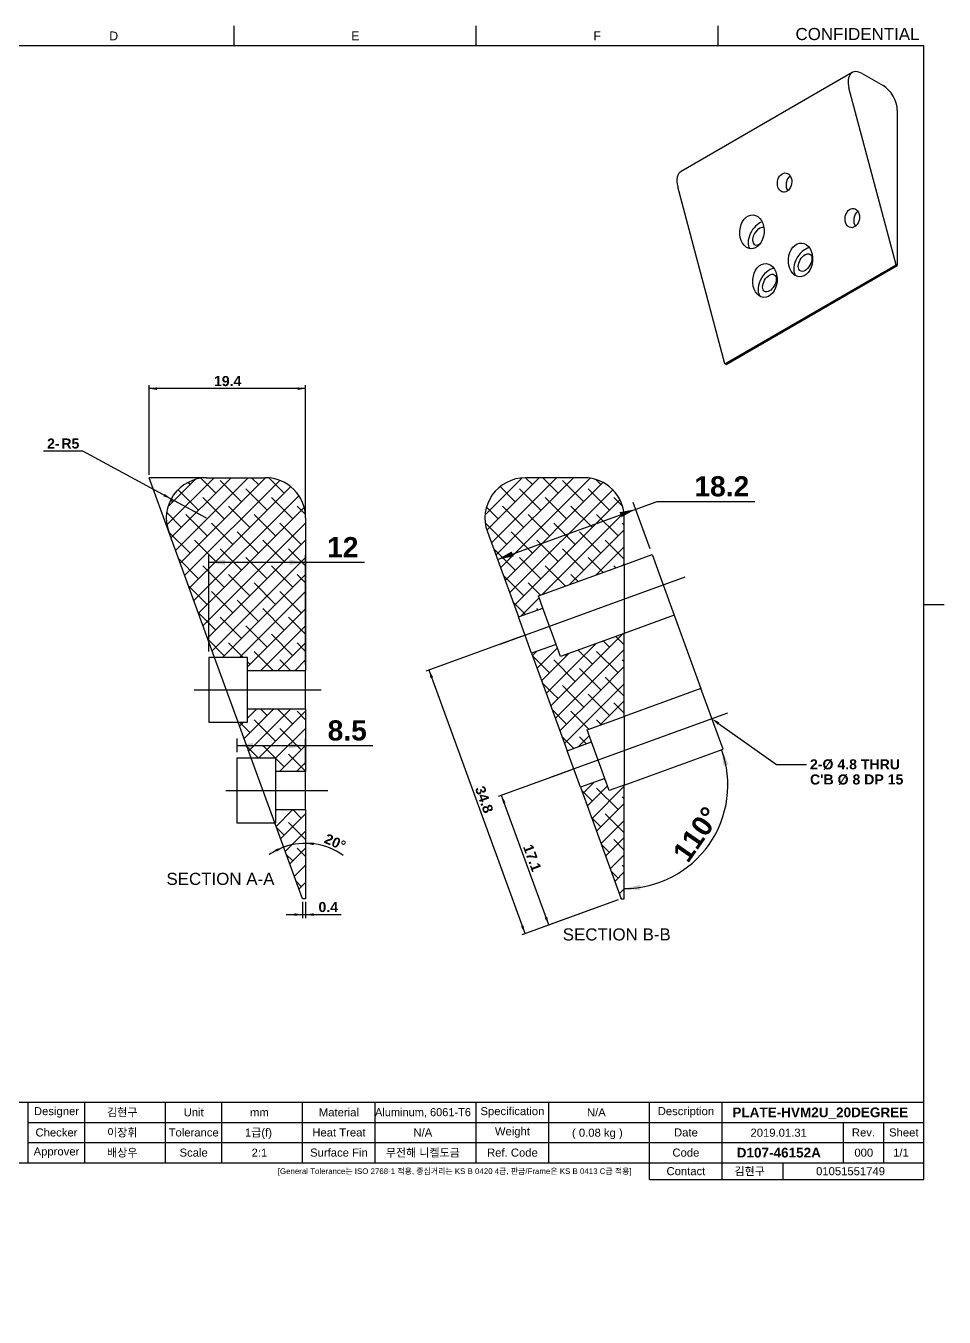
# Model space of a CAD drawing. Header units: millimetres. Extents: x 0 to 416, y -34 to 292.
# Drawn here: x 188.4 to 416, y -28.3 to 292 of the extents above; entities that cross this region are included whole.
import ezdxf
from ezdxf import colors
from ezdxf.entities.mleader import LeaderData, LeaderLine
from ezdxf.enums import TextEntityAlignment as Align
from ezdxf.lldxf.tags import DXFTag
from ezdxf.math import Vec2, Vec3

# ---------------------------------------------------------------- set-up
doc = ezdxf.new("R2010")
doc.units = ezdxf.units.MM
for name, color, linetype in [('Default', 7, 'Continuous'), ('DV3_Default', 7, 'Continuous'), ('DV4_Default', 7, 'Continuous'), ('LOGO', 7, 'Continuous'), ('MEC-000097267', 7, 'Continuous'), ('Template', 7, 'Continuous'), ('TEXT_CALLOUT', 7, 'Continuous')]:
    doc.layers.add(name, color=color, linetype=linetype)
doc.styles.add('SEACAD_Arial', font='arial.ttf')
doc.styles.add('SEACAD_ArialB', font='arialbd.ttf')
tags = doc.linetypes.add('CENTER2', pattern=[28.575, 19.05, -3.175, 3.175, -3.175]).pattern_tags.tags
tags[10:11] = [DXFTag(74, 4), DXFTag(75, 0), DXFTag(340, '0'), DXFTag(46, 0.0), DXFTag(50, 0.0), DXFTag(44, 0.0), DXFTag(45, 0.0)]
tags[8:9] = [DXFTag(74, 4), DXFTag(75, 0), DXFTag(340, '0'), DXFTag(46, 0.0), DXFTag(50, 0.0), DXFTag(44, 0.0), DXFTag(45, 0.0)]
tags[6:7] = [DXFTag(74, 4), DXFTag(75, 0), DXFTag(340, '0'), DXFTag(46, 0.0), DXFTag(50, 0.0), DXFTag(44, 0.0), DXFTag(45, 0.0)]
tags[4:5] = [DXFTag(74, 4), DXFTag(75, 0), DXFTag(340, '0'), DXFTag(46, 0.0), DXFTag(50, 0.0), DXFTag(44, 0.0), DXFTag(45, 0.0)]
tags = doc.linetypes.add('PHANTOM2', pattern=[31.75, 15.875, -3.175, 3.175, -3.175, 3.175, -3.175]).pattern_tags.tags
tags[14:15] = [DXFTag(74, 4), DXFTag(75, 0), DXFTag(340, '0'), DXFTag(46, 0.0), DXFTag(50, 0.0), DXFTag(44, 0.0), DXFTag(45, 0.0)]
tags[12:13] = [DXFTag(74, 4), DXFTag(75, 0), DXFTag(340, '0'), DXFTag(46, 0.0), DXFTag(50, 0.0), DXFTag(44, 0.0), DXFTag(45, 0.0)]
tags[10:11] = [DXFTag(74, 4), DXFTag(75, 0), DXFTag(340, '0'), DXFTag(46, 0.0), DXFTag(50, 0.0), DXFTag(44, 0.0), DXFTag(45, 0.0)]
tags[8:9] = [DXFTag(74, 4), DXFTag(75, 0), DXFTag(340, '0'), DXFTag(46, 0.0), DXFTag(50, 0.0), DXFTag(44, 0.0), DXFTag(45, 0.0)]
tags[6:7] = [DXFTag(74, 4), DXFTag(75, 0), DXFTag(340, '0'), DXFTag(46, 0.0), DXFTag(50, 0.0), DXFTag(44, 0.0), DXFTag(45, 0.0)]
tags[4:5] = [DXFTag(74, 4), DXFTag(75, 0), DXFTag(340, '0'), DXFTag(46, 0.0), DXFTag(50, 0.0), DXFTag(44, 0.0), DXFTag(45, 0.0)]
doc.dimstyles.new('CHAMFER', dxfattribs={"dimtxt": 5, "dimasz": 4, "dimexe": 1.75, "dimexo": 1.5, "dimgap": 1.25, "dimtad": 0, "dimtih": 1, "dimtoh": 1, "dimdec": 1, "dimlfac": 0.5, "dimdsep": 46, "dimtxsty": 'SEACAD_Arial', "dimblk1": '_SE_FILLED', "dimblk2": '_SE_FILLED', "dimsah": 1, "dimcen": 2.5, "dimadec": 0, "dimazin": 0, "dimtfac": 0.5, "dimtmove": 1, "dimatfit": 3, "dimfxl": 1, "dimarcsym": 0})
doc.dimstyles.new('STD', dxfattribs={"dimtxt": 5, "dimasz": 4, "dimexe": 1.75, "dimexo": 1.5, "dimgap": 1.25, "dimtad": 1, "dimdec": 3, "dimlfac": 0.5, "dimdsep": 46, "dimtxsty": 'SEACAD_Arial', "dimblk1": '_SE_FILLED', "dimblk2": '_SE_FILLED', "dimsah": 1, "dimcen": 2.5, "dimadec": 1, "dimazin": 0, "dimtfac": 0.5, "dimtdec": 4, "dimtmove": 0, "dimatfit": 3, "dimfxl": 1, "dimarcsym": 0})

# ---------------------------------------------------------------- blocks, each defined once
blk = doc.blocks.new('SEANNOT_GROUP5')
at = {"layer": 'Default', "color": 7, "linetype": 'CENTER2'}
blk.add_line((230.11, 127.31), (261.61, 127.31), dxfattribs=at)
blk = doc.blocks.new('SEANNOT_GROUP6')
at = {"layer": 'Default', "color": 7, "linetype": 'CENTER2'}
blk.add_line((237.97, 102.31), (263.23, 102.31), dxfattribs=at)
blk = doc.blocks.new('SEANNOT_GROUP8')
at = {"layer": 'Default', "color": 7, "linetype": 'CENTER2'}
blk.add_line((305.98, 138.64), (351.81, 155.32), dxfattribs=at)
blk = doc.blocks.new('SEANNOT_GROUP10')
at = {"layer": 'Default', "color": 7, "linetype": 'CENTER2'}
blk.add_line((362.32, 121.52), (318.59, 105.6), dxfattribs=at)
blk = doc.blocks.new('SE1')
at = {"layer": 'MEC-000097267', "color": 7, "linetype": 'Continuous'}
for p, q in [((393.22, 280.4), (350.8, 255.9)), ((395.72, 280.15), (400.86, 277.19)), ((404.11, 232.69), (392.4, 276.59)), ((404.39, 271.06), (404.39, 232.52)), ((361.68, 208.19), (349.98, 252.1)), ((361.68, 208.19), (404.11, 232.69)), ((361.97, 208.03), (404.39, 232.52)), ((404.39, 232.52), (404.11, 232.69)), ((361.97, 208.03), (361.68, 208.19))]:
    blk.add_line(p, q, dxfattribs=at)
for centre, major_axis, ratio, start_param, end_param in [((395.72, 276.07), (2.5, -4.33), 0.57735, 2.356194, 4.276057), ((400.86, 273.11), (2.5, -4.33), 0.57735, 0.785398, 2.356194), ((353.3, 251.57), (2.5, -4.33), 0.57735, 3.141593, 4.276057), ((378.6, 252.79), (0.37, 2.37), 0.739997, 0.658138, 2.483454), ((395.37, 243.97), (0.37, 2.37), 0.739997, 0.658138, 2.483454), ((370.22, 239.82), (-2, -3.46), 0.57735, 3.693493, 6.036817), ((370.22, 239.82), (1.2, 2.08), 0.57735, 0.089153, 4.047865), ((381.53, 233.29), (-2, -3.46), 0.57735, 3.530178, 6.200132), ((372.69, 228.19), (-2, -3.46), 0.57735, 3.530178, 6.200132)]:
    blk.add_ellipse(centre, major_axis=major_axis, ratio=ratio, start_param=start_param, end_param=end_param, dxfattribs=at)
for centre, major_axis, ratio in [((376.45, 253.12), (0.37, 2.37), 0.739997), ((393.23, 244.31), (0.37, 2.37), 0.739997), ((368.36, 240.9), (-0.32, -4.19), 0.715187), ((380.41, 233.94), (-0.32, -4.19), 0.715187), ((381.53, 233.29), (1.2, 2.08), 0.57735), ((371.58, 228.84), (-0.32, -4.19), 0.715187), ((372.69, 228.19), (1.2, 2.08), 0.57735)]:
    blk.add_ellipse(centre, major_axis=major_axis, ratio=ratio, dxfattribs=at)
blk = doc.blocks.new('DMBLK11')
at = {"layer": 'DV3_Default', "linetype": 'Continuous'}
for points in [[(237.74, 159.6), (233.74, 158.94), (237.74, 158.27)], [(253.74, 159.6), (253.74, 158.27), (257.74, 158.94)]]:
    blk.add_hatch(color=7, dxfattribs=at).paths.add_polyline_path(points)
at = {"layer": 'DV3_Default', "color": 7, "linetype": 'Continuous'}
for p, q in [((233.74, 136.81), (233.74, 160.69)), ((257.74, 133.61), (257.74, 160.69)), ((233.74, 158.94), (272.37, 158.94))]:
    blk.add_line(p, q, dxfattribs=at)
at = {"layer": 'DV3_Default', "color": 7, "linetype": 'Continuous', "style": 'SEACAD_ArialB'}
blk.add_text('12', height=5, dxfattribs=at).set_placement((263.07, 165.19), align=Align.TOP_LEFT)
blk = doc.blocks.new('_SE_FILLED')
at = {"color": 0}
blk.add_line((0, 0), (-1, 0), dxfattribs=at)
blk.add_solid([(0, 0), (-1, -0.1665), (-1, 0.1665), (0, 0)], dxfattribs=at)
blk = doc.blocks.new('DMBLK12')
at = {"layer": 'DV3_Default', "linetype": 'Continuous'}
for points in [[(244.74, 114.15), (240.74, 113.48), (244.74, 112.81)], [(253.74, 114.15), (253.74, 112.81), (257.74, 113.48)]]:
    blk.add_hatch(color=7, dxfattribs=at).paths.add_polyline_path(points)
at = {"layer": 'DV3_Default', "color": 7, "linetype": 'Continuous'}
for p, q in [((240.74, 111.81), (240.74, 115.23)), ((240.74, 113.48), (274.4, 113.48)), ((257.74, 108.61), (257.74, 115.23))]:
    blk.add_line(p, q, dxfattribs=at)
at = {"layer": 'DV3_Default', "color": 7, "linetype": 'Continuous', "style": 'SEACAD_ArialB'}
blk.add_text('8.5', height=5, dxfattribs=at).set_placement((263.21, 119.73), align=Align.TOP_LEFT)
blk = doc.blocks.new('DMBLK13')
at = {"layer": 'DV4_Default', "linetype": 'Continuous'}
for points in [[(335.56, 171.36), (336.02, 170.11), (339.55, 172.1)], [(308.82, 161.62), (305.29, 159.63), (309.27, 160.37)]]:
    blk.add_hatch(color=7, dxfattribs=at).paths.add_polyline_path(points)
at = {"layer": 'DV4_Default', "color": 7, "linetype": 'Continuous'}
for p, q in [((305.29, 159.63), (344.85, 174.03)), ((343.13, 162.27), (338.95, 173.74)), ((344.85, 174.03), (369.07, 174.03))]:
    blk.add_line(p, q, dxfattribs=at)
at = {"layer": 'DV4_Default', "color": 7, "linetype": 'Continuous', "style": 'SEACAD_ArialB'}
blk.add_text('18.2', height=5, dxfattribs=at).set_placement((354.1, 180.28), align=Align.TOP_LEFT)
blk = doc.blocks.new('DMBLK14')
at = {"layer": 'DV4_Default', "linetype": 'Continuous'}
for points in [[(362.57, 108.8), (360.86, 112.47), (361.28, 108.44)], [(340.65, 78.97), (336.71, 77.99), (340.75, 77.64)]]:
    blk.add_hatch(color=7, dxfattribs=at).paths.add_polyline_path(points)
at = {"layer": 'DV4_Default', "color": 7, "linetype": 'Continuous'}
blk.add_arc((336.71, 103.68), 25.69, 270, 20, dxfattribs=at)
at = {"layer": 'DV4_Default', "color": 7, "linetype": 'Continuous', "style": 'SEACAD_ArialB'}
blk.add_text('110°', height=5, rotation=55.306, dxfattribs=at).set_placement((348.4, 86.97), align=Align.TOP_LEFT)
blk = doc.blocks.new('DMBLK15')
at = {"layer": 'Default', "linetype": 'Continuous'}
blk.add_hatch(color=7, dxfattribs=at).paths.add_polyline_path([(222.5, 175.31), (224.42, 174.65), (222.82, 175.9)])
at = {"layer": 'Default', "color": 7, "linetype": 'Continuous'}
for p, q in [((202.49, 186.52), (192.79, 186.52)), ((233.22, 169.9), (202.49, 186.52))]:
    blk.add_line(p, q, dxfattribs=at)
at = {"layer": 'Default', "color": 7, "linetype": 'Continuous', "style": 'SEACAD_ArialB'}
for s, p in [('2-', (193.67, 189.64)), ('R', (197.22, 189.64)), ('5', (199.72, 189.64))]:
    blk.add_text(s, height=2.5, dxfattribs=at).set_placement(p, align=Align.TOP_LEFT)
blk = doc.blocks.new('DMBLK16')
at = {"layer": 'Default', "linetype": 'Continuous'}
for points in [[(288.7, 130.22), (289.33, 130.45), (288.33, 132.21)], [(311.13, 68.6), (312.13, 66.84), (311.75, 68.83)]]:
    blk.add_hatch(color=7, dxfattribs=at).paths.add_polyline_path(points)
at = {"layer": 'Default', "color": 7, "linetype": 'Continuous'}
for p, q in [((311.41, 140.61), (287.51, 131.91)), ((312.13, 66.84), (288.33, 132.21)), ((335.21, 75.24), (311.3, 66.54))]:
    blk.add_line(p, q, dxfattribs=at)
at = {"layer": 'Default', "color": 7, "linetype": 'Continuous', "style": 'SEACAD_ArialB'}
blk.add_text('34.8', height=2.5, rotation=290, dxfattribs=at).set_placement((302.03, 103.7), align=Align.TOP_LEFT)
blk = doc.blocks.new('DMBLK17')
at = {"layer": 'Default', "linetype": 'Continuous'}
for points in [[(306.67, 99.13), (307.29, 99.36), (306.3, 101.13)], [(317, 70.74), (318, 68.97), (317.63, 70.97)]]:
    blk.add_hatch(color=7, dxfattribs=at).paths.add_polyline_path(points)
at = {"layer": 'Default', "color": 7, "linetype": 'Continuous'}
for p, q in [((323.5, 107.39), (305.47, 100.83)), ((318, 68.97), (306.3, 101.13)), ((335.21, 75.24), (317.18, 68.67))]:
    blk.add_line(p, q, dxfattribs=at)
at = {"layer": 'Default', "color": 7, "linetype": 'Continuous', "style": 'SEACAD_ArialB'}
blk.add_text('17.1', height=2.5, rotation=290, dxfattribs=at).set_placement((313.95, 89.23), align=Align.TOP_LEFT)
blk = doc.blocks.new('DMBLK18')
at = {"layer": 'Default', "linetype": 'Continuous'}
for points in [[(254.94, 71.22), (256.94, 71.55), (254.94, 71.88)], [(259.74, 71.22), (259.74, 71.88), (257.74, 71.55)]]:
    blk.add_hatch(color=7, dxfattribs=at).paths.add_polyline_path(points)
at = {"layer": 'Default', "color": 7, "linetype": 'Continuous'}
for p, q in [((256.94, 74.74), (256.94, 70.68)), ((257.74, 74.74), (257.74, 70.68)), ((252.94, 71.55), (266.53, 71.55))]:
    blk.add_line(p, q, dxfattribs=at)
at = {"layer": 'Default', "color": 7, "linetype": 'Continuous', "style": 'SEACAD_ArialB'}
blk.add_text('0.4', height=2.5, dxfattribs=at).set_placement((260.93, 74.68), align=Align.TOP_LEFT)
blk = doc.blocks.new('DMBLK19')
at = {"layer": 'Default', "linetype": 'Continuous'}
for points in [[(250.59, 87.16), (252.29, 88.27), (250.32, 87.77)], [(259.75, 89.44), (257.74, 89.23), (259.71, 88.77)]]:
    blk.add_hatch(color=7, dxfattribs=at).paths.add_polyline_path(points)
at = {"layer": 'Default', "color": 7, "linetype": 'Continuous'}
for start, end in [(110, 124.3833), (54.1015, 110)]:
    blk.add_arc((257.74, 73.29), 15.93, start, end, dxfattribs=at)
at = {"layer": 'Default', "color": 7, "linetype": 'Continuous', "style": 'SEACAD_ArialB'}
blk.add_text('20°', height=2.5, rotation=335.8981, dxfattribs=at).set_placement((263.16, 91.75), align=Align.TOP_LEFT)
blk = doc.blocks.new('DMBLK20')
at = {"layer": 'Default', "linetype": 'Continuous'}
for points in [[(220.94, 202.35), (218.94, 202.01), (220.94, 201.68)], [(255.74, 202.35), (255.74, 201.68), (257.74, 202.01)]]:
    blk.add_hatch(color=7, dxfattribs=at).paths.add_polyline_path(points)
at = {"layer": 'Default', "color": 7, "linetype": 'Continuous'}
for p, q in [((218.94, 180.65), (218.94, 202.89)), ((257.74, 202.01), (218.94, 202.01)), ((257.74, 170.65), (257.74, 202.89))]:
    blk.add_line(p, q, dxfattribs=at)
at = {"layer": 'Default', "color": 7, "linetype": 'Continuous', "style": 'SEACAD_ArialB'}
blk.add_text('19.4', height=2.5, dxfattribs=at).set_placement((235.03, 205.14), align=Align.TOP_LEFT)
blk = doc.blocks.new('_DOT')
at = {"color": 0, "linetype": 'ByBlock', "lineweight": -2}
blk.add_line((-0.5, 0), (-1, 0), dxfattribs=at)
at = {"color": 0, "linetype": 'ByBlock', "const_width": 0.5}
blk.add_lwpolyline([(-0.25, 0, 1), (0.25, 0, 1)], format="xyb", close=True, dxfattribs=at)
blk = doc.blocks.new('SE5')
at = {"layer": 'MEC-000097267', "linetype": 'Continuous'}
h = blk.add_hatch(dxfattribs=at)
h.set_pattern_fill('ANSI38', scale=0.94488, style=0)
edge = h.paths.add_edge_path()
edge.add_line((243.3365, 135.3051), (243.3365, 132.1051))
edge.add_line((243.3365, 132.1051), (257.7365, 132.1051))
edge.add_line((257.7365, 132.1051), (257.7365, 169.897))
edge.add_arc((247.7365, 169.897), 10, 0, 90)
edge.add_line((247.7365, 179.897), (233.2179, 179.897))
edge.add_arc((233.2179, 169.897), 10, 90, 200)
edge.add_line((223.821, 166.4768), (235.1666, 135.3051))
edge.add_line((235.1666, 135.3051), (243.3365, 135.3051))
h = blk.add_hatch(dxfattribs=at)
h.set_pattern_fill('ANSI38', scale=0.94488, style=0)
h.paths.add_polyline_path([(250.3365, 107.1115), (257.7365, 107.1115), (257.7365, 122.5051), (243.3365, 122.5051), (243.3365, 119.3051), (240.9901, 119.3051), (244.2635, 110.3115), (250.3365, 110.3115)])
h = blk.add_hatch(dxfattribs=at)
h.set_pattern_fill('ANSI38', scale=0.94488, style=0)
h.paths.add_polyline_path([(257.7365, 75.4929), (257.7365, 97.5115), (250.3365, 97.5115), (250.3365, 94.3115), (250.087, 94.3115), (256.9365, 75.4929)])
at = {"layer": 'DV3_Default', "color": 7, "linetype": 'PHANTOM2'}
for p, q in [((233.2179, 179.897), (218.9365, 179.897)), ((223.821, 166.4768), (218.9365, 179.897)), ((235.1666, 135.3051), (233.7365, 135.3051)), ((233.7365, 135.3051), (233.7365, 119.3051)), ((233.7365, 119.3051), (240.9901, 119.3051)), ((244.2635, 110.3115), (240.7365, 110.3115)), ((240.7365, 110.3115), (240.7365, 94.3115)), ((240.7365, 94.3115), (250.087, 94.3115))]:
    blk.add_line(p, q, dxfattribs=at)
at = {"layer": 'MEC-000097267', "color": 7, "linetype": 'Continuous'}
for p, q in [((233.2179, 179.897), (247.7365, 179.897)), ((257.7365, 169.897), (257.7365, 132.1051)), ((235.1666, 135.3051), (223.821, 166.4768)), ((240.9901, 119.3051), (235.1666, 135.3051)), ((243.3365, 135.3051), (235.1666, 135.3051)), ((243.3365, 132.1051), (243.3365, 135.3051)), ((243.3365, 122.5051), (243.3365, 132.1051)), ((243.3365, 132.1051), (257.7365, 132.1051)), ((257.7365, 122.5051), (257.7365, 132.1051)), ((257.7365, 122.5051), (243.3365, 122.5051)), ((243.3365, 119.3051), (243.3365, 122.5051)), ((257.7365, 122.5051), (257.7365, 107.1115)), ((244.2635, 110.3115), (240.9901, 119.3051)), ((240.9901, 119.3051), (243.3365, 119.3051)), ((250.087, 94.3115), (244.2635, 110.3115)), ((250.3365, 110.3115), (244.2635, 110.3115)), ((250.3365, 107.1115), (250.3365, 110.3115)), ((250.3365, 97.5115), (250.3365, 107.1115)), ((250.3365, 107.1115), (257.7365, 107.1115)), ((257.7365, 97.5115), (257.7365, 107.1115)), ((257.7365, 97.5115), (250.3365, 97.5115)), ((250.3365, 94.3115), (250.3365, 97.5115)), ((257.7365, 97.5115), (257.7365, 75.4929)), ((256.9365, 75.4929), (250.087, 94.3115)), ((250.087, 94.3115), (250.3365, 94.3115)), ((257.7365, 75.4929), (256.9365, 75.4929))]:
    blk.add_line(p, q, dxfattribs=at)
for centre, start, end in [((233.2179, 169.897), 90, 200), ((247.7365, 169.897), 0, 90)]:
    blk.add_arc(centre, 10, start, end, dxfattribs=at)
at = {"layer": 'DV3_Default', "color": 7, "linetype": 'Continuous'}
for base, p1, p2, picture, middle in [((257.7365, 158.9352), (233.7365, 135.3051), (257.7365, 132.1051), 'DMBLK11', (261.3179, 158.9352)), ((257.7365, 113.4792), (240.7365, 110.3115), (257.7365, 107.1115), 'DMBLK12', (261.4582, 113.4792))]:
    dim = blk.add_linear_dim(base=base, p1=p1, p2=p2, text='\\A1;<>', dimstyle='STD', dxfattribs=at)
    dim.commit()
    dim.dimension.update_dxf_attribs({"geometry": picture, "text_midpoint": middle, "dimtype": 160})
blk = doc.blocks.new('SE9')
at = {"layer": 'MEC-000097267', "linetype": 'Continuous'}
h = blk.add_hatch(dxfattribs=at)
h.set_pattern_fill('ANSI38', scale=0.94488, style=0)
edge = h.paths.add_edge_path()
edge.add_line((316.5442, 147.5903), (315.4497, 150.5973))
edge.add_line((315.4497, 150.5973), (336.7108, 158.3357))
edge.add_line((336.7108, 158.3357), (336.7108, 169.897))
edge.add_arc((326.7108, 169.897), 10, 0, 90)
edge.add_line((326.7108, 179.897), (312.1923, 179.897))
edge.add_arc((312.1923, 169.897), 10, 90, 200)
edge.add_line((302.7954, 166.4768), (310.4737, 145.3808))
edge.add_line((310.4737, 145.3808), (316.5442, 147.5903))
h = blk.add_hatch(dxfattribs=at)
h.set_pattern_fill('ANSI38', scale=0.94488, style=0)
h.paths.add_polyline_path([(313.7571, 136.3597), (317.3425, 126.5088), (336.7108, 126.5088), (336.7108, 141.3088), (320.922, 135.5622), (319.8276, 138.5692)])
h = blk.add_hatch(dxfattribs=at)
h.set_pattern_fill('ANSI38', scale=0.94488, style=0)
h.paths.add_polyline_path([(317.3425, 126.5088), (322.5659, 112.1576), (328.6364, 114.3671), (327.542, 117.3741), (336.7108, 120.7113), (336.7108, 126.5088)])
h = blk.add_hatch(dxfattribs=at)
h.set_pattern_fill('ANSI38', scale=0.94488, style=0)
h.paths.add_polyline_path([(335.9108, 75.4929), (336.7108, 75.4929), (336.7108, 103.6845), (333.0143, 102.339), (331.9198, 105.3461), (325.8493, 103.1366)])
at = {"layer": 'DV4_Default', "color": 7, "linetype": 'PHANTOM2'}
for p, q in [((336.7108, 158.3357), (343.6405, 160.8579)), ((343.6405, 160.8579), (349.1128, 145.8228)), ((349.1128, 145.8228), (336.7108, 141.3088)), ((349.1128, 145.8228), (355.7327, 127.6347)), ((355.7327, 127.6347), (336.7108, 120.7113)), ((361.2051, 112.5996), (355.7327, 127.6347)), ((336.7108, 103.6845), (361.2051, 112.5996))]:
    blk.add_line(p, q, dxfattribs=at)
at = {"layer": 'MEC-000097267', "color": 7, "linetype": 'Continuous'}
for p, q in [((326.7108, 179.897), (312.1923, 179.897)), ((336.7108, 158.3357), (336.7108, 169.897)), ((302.7954, 166.4768), (310.4737, 145.3808)), ((315.4497, 150.5973), (336.7108, 158.3357)), ((336.7108, 158.3357), (336.7108, 141.3088)), ((316.5442, 147.5903), (315.4497, 150.5973)), ((310.4737, 145.3808), (316.5442, 147.5903)), ((319.8276, 138.5692), (316.5442, 147.5903)), ((313.7571, 136.3597), (310.4737, 145.3808)), ((336.7108, 141.3088), (320.922, 135.5622)), ((336.7108, 126.5088), (336.7108, 141.3088)), ((319.8276, 138.5692), (313.7571, 136.3597)), ((320.922, 135.5622), (319.8276, 138.5692)), ((313.7571, 136.3597), (317.3425, 126.5088)), ((317.3425, 126.5088), (322.5659, 112.1576)), ((336.7108, 120.7113), (336.7108, 126.5088)), ((327.542, 117.3741), (336.7108, 120.7113)), ((336.7108, 120.7113), (336.7108, 103.6845)), ((328.6364, 114.3671), (327.542, 117.3741)), ((322.5659, 112.1576), (328.6364, 114.3671)), ((325.8493, 103.1366), (322.5659, 112.1576)), ((331.9198, 105.3461), (328.6364, 114.3671)), ((331.9198, 105.3461), (325.8493, 103.1366)), ((325.8493, 103.1366), (335.9108, 75.4929)), ((333.0143, 102.339), (331.9198, 105.3461)), ((336.7108, 103.6845), (333.0143, 102.339)), ((336.7108, 75.4929), (336.7108, 103.6845)), ((335.9108, 75.4929), (336.7108, 75.4929))]:
    blk.add_line(p, q, dxfattribs=at)
for centre, start, end in [((312.1923, 169.897), 90, 200), ((326.7108, 169.897), 0, 90)]:
    blk.add_arc(centre, 10, start, end, dxfattribs=at)
at = {"layer": 'DV4_Default', "color": 7, "linetype": 'Continuous'}
dim = blk.add_linear_dim(base=(339.5488, 172.0996), p1=(310.4737, 145.3808), p2=(343.6405, 160.8579), angle=20, text='\\A1;<>', dimstyle='CHAMFER', dxfattribs=at)
dim.commit()
dim.dimension.update_dxf_attribs({"geometry": 'DMBLK13', "text_midpoint": (369.0744, 174.0299), "dimtype": 160})
dim = blk.add_angular_dim_2l(base=(357.758, 88.9471), line1=((336.7108, 103.6845), (336.7108, 75.4929)), line2=((336.7108, 103.6845), (361.2051, 112.5996)), text='\\A1;<>', dimstyle='STD', override={"dimtolj": 1}, dxfattribs=at)
dim.commit()
dim.dimension.update_dxf_attribs({"geometry": 'DMBLK14', "text_midpoint": (357.758, 88.9471), "dimtype": 162})

msp = doc.modelspace()

# ---------------------------------------------------------------- linework, layer by layer
at = {"layer": 'Template', "color": 7, "linetype": 'Continuous'}
for p, q in [((240, 287), (240, 292)), ((300, 287), (300, 292)), ((360, 287), (360, 292)), ((411, 287), (10, 287)), ((411, 5.8), (411, 287)), ((411, 148.5), (416, 148.5)), ((161, 25), (411, 25)), ((189, 20), (189, 25)), ((203, 20), (203, 25)), ((223, 10), (223, 25)), ((237, 10), (237, 25)), ((257, 10), (257, 25)), ((275, 10), (275, 25)), ((300, 10), (300, 25)), ((318, 10), (318, 25)), ((343, 5.8), (343, 25)), ((361, 5.8), (361, 25)), ((189, 20), (411, 20)), ((189, 15), (189, 20)), ((203, 15), (203, 20)), ((391, 20), (391, 10)), ((401, 20), (401, 10)), ((189, 15), (411, 15)), ((189, 10), (189, 15)), ((203, 10), (203, 15)), ((10, 10), (411, 10)), ((376, 10), (376, 5.8)), ((343, 5.8), (411, 5.8))]:
    msp.add_line(p, q, dxfattribs=at)

# ---------------------------------------------------------------- block references
at = {"layer": 'Default'}
for name in ['SE1', 'SE5', 'SE9', 'SEANNOT_GROUP8', 'SEANNOT_GROUP5', 'SEANNOT_GROUP10', 'SEANNOT_GROUP6']:
    msp.add_blockref(name, (0, 0), dxfattribs=at)

# ---------------------------------------------------------------- texts
at = {"layer": 'Default', "color": 7, "linetype": 'Continuous', "style": 'SEACAD_Arial'}
for s, p in [('SECTION A-A', (223.2452, 81.9093)), ('SECTION B-B', (321.4627, 68.1327))]:
    msp.add_text(s, height=3, dxfattribs=at).set_placement(p, align=Align.TOP_LEFT)
at = {"layer": 'Default', "char_height": 2, "attachment_point": 5}
for s, insert, width in [('{\\fArial|b0||i0||c0|p34;\\C7;\\H2.;\\W1.;Designer}', (196, 22.5), 15.4), ('{\\fArial|b0||i0||c0|p34;\\C7;\\H2.;\\W1.;Unit}', (230, 22.5), 15.4), ('{\\fArial|b0||i0||c0|p34;\\C7;\\H2.;\\W1.;Material}', (266, 22.5), 19.8), ('{\\fArial|b0||i0||c0|p34;\\C7;\\H2.;\\W1.;Specification}', (309, 22.5), 19.8), ('{\\fArial|b0||i0||c0|p34;\\C7;\\H2.;\\W1.;Description}', (352, 22.5), 19.8), ('{\\fArial|b0||i0||c0|p34;\\C7;\\H2.;\\W1.;Checker}', (196, 17.5), 15.4), ('{\\fArial|b0||i0||c0|p34;\\C7;\\H2.;\\W1.;Tolerance}', (230, 17.5), 15.4), ('{\\fArial|b0||i0||c0|p34;\\C7;\\H2.;\\W1.;Heat Treat}', (266, 17.5), 19.8), ('{\\fArial|b0||i0||c0|p34;\\C7;\\H2.;\\W1.;Weight}', (309, 17.5), 19.8), ('{\\fArial|b0||i0||c0|p34;\\C7;\\H2.;\\W1.;Date}', (352, 17.5), 19.8), ('{\\fArial|b0||i0||c0|p34;\\C7;\\H2.;\\W1.;Rev.}', (396, 17.5), 11), ('{\\fArial|b0||i0||c0|p34;\\C7;\\H2.;\\W1.;Sheet}', (406, 17.5), 11), ('{\\fArial|b0||i0||c0|p34;\\C7;\\H2.;\\W1.;Approver}', (196, 12.5), 15.4), ('{\\fArial|b0||i0||c0|p34;\\C7;\\H2.;\\W1.;Scale}', (230, 12.5), 15.4), ('{\\fArial|b0||i0||c0|p34;\\C7;\\H2.;\\W1.;Surface Fin}', (266, 12.5), 19.8), ('{\\fArial|b0||i0||c0|p34;\\C7;\\H2.;\\W1.;Ref. Code}', (309, 12.5), 19.8), ('{\\fArial|b0||i0||c0|p34;\\C7;\\H2.;\\W1.;Code}', (352, 12.5), 19.8), ('{\\fArial|b0||i0||c0|p34;\\C7;\\H2.;\\W1.;Contact}', (352, 7.9), 19.8)]:
    msp.add_mtext(s, dxfattribs=dict(at, insert=insert, width=width))

# ---------------------------------------------------------------- dimensions: what is measured, and where the dimension line sits
at = {"layer": 'Default', "color": 7, "linetype": 'Continuous'}
dim = msp.add_linear_dim(base=(218.9365, 202.0138), p1=(257.7365, 169.897), p2=(218.9365, 179.897), text='\\A1;<>', dimstyle='STD', override={"dimtxt": 2.5, "dimasz": 2, "dimexe": 0.875, "dimexo": 0.75, "dimgap": 0.625, "dimcen": 1.25}, dxfattribs=at)
dim.commit()
dim.dimension.update_dxf_attribs({"geometry": 'DMBLK20', "text_midpoint": (238.3365, 202.0138), "dimtype": 160})
dim = msp.add_radius_dim(center=(233.2179, 169.897), mpoint=(224.4218, 174.6539), text='\\A1;2- <>', dimstyle='CHAMFER', override={"dimtxt": 2.5, "dimasz": 2, "dimexe": 0.875, "dimexo": 0.75, "dimgap": 0.625, "dimtad": 1, "dimcen": 1.25, "dimtmove": 0, "dimtolj": 1}, dxfattribs=at)
dim.commit()
dim.dimension.update_dxf_attribs({"geometry": 'DMBLK15', "text_midpoint": (192.7929, 186.516), "dimtype": 164})
for base, p1, p2, angle, override, picture, middle in [((312.1252, 66.8356), (335.9108, 75.4929), (312.1154, 140.8703), 110, {"dimtxt": 2.5, "dimasz": 2, "dimexe": 0.875, "dimexo": 0.75, "dimgap": 0.625, "dimdec": 1, "dimcen": 1.25}, 'DMBLK16', (300.2275, 99.5243)), ((317.9983, 68.9732), (335.9108, 75.4929), (324.2076, 107.6471), 110, {"dimtxt": 2.5, "dimasz": 2, "dimexe": 0.875, "dimexo": 0.75, "dimgap": 0.625, "dimdec": 1, "dimcen": 1.25}, 'DMBLK17', (312.1467, 85.0503)), ((256.9365, 71.5502), (256.9365, 75.4929), (257.7365, 75.4929), 0, {"dimtxt": 2.5, "dimasz": 2, "dimexe": 0.875, "dimexo": 0.75, "dimgap": 0.625, "dimcen": 1.25}, 'DMBLK18', (260.0579, 71.5502))]:
    dim = msp.add_linear_dim(base=base, p1=p1, p2=p2, angle=angle, text='\\A1;<>', dimstyle='STD', override=override, dxfattribs=at)
    dim.commit()
    dim.dimension.update_dxf_attribs({"geometry": picture, "text_midpoint": middle, "dimtype": 161})
dim = msp.add_angular_dim_2l(base=(254.9696, 88.9867), line1=((257.7365, 73.2949), (250.087, 94.3115)), line2=((257.7365, 73.2949), (257.7365, 97.5115)), text='\\A1;<>', dimstyle='STD', override={"dimtxt": 2.5, "dimasz": 2, "dimexe": 0.875, "dimexo": 0.75, "dimgap": 0.625, "dimcen": 1.25, "dimtolj": 1}, dxfattribs=at)
dim.commit()
dim.dimension.update_dxf_attribs({"geometry": 'DMBLK19', "text_midpoint": (264.2432, 87.8397), "dimtype": 162})

# ---------------------------------------------------------------- leaders
ml = msp.add_multileader_mtext('Standard', dxfattribs=at)
ml.set_content("{\\pxsm0.9;\\fArial|b1||i0||c0|p34;\\W1.;2-%%c 4.8 THRU\\PC'B %%c 8 DP 15\\P}", color=256)
ml.set_leader_properties()
ml.build(insert=Vec2(0, 0))
ml.multileader.update_dxf_attribs({"dogleg_length": 7.4116, "arrow_head_size": 2})
ctx = ml.context
ctx.base_point, ctx.char_height, ctx.arrow_head_size, ctx.landing_gap_size = Vec3(380.7462, 109.5), 2.5, 2, 0.875
notes = []
notes.append((ctx, [(0, (1, 1, 0), (374.4596, 108.75), (1, 0), 7.4116, [(0, [(358.4689, 120.1172)], 0, [])])]))
ctx.mtext.insert = Vec3(382.7462, 110.07)
at = {"layer": 'LOGO', "color": 7, "linetype": 'Continuous'}
ml = msp.add_multileader_mtext('Standard', dxfattribs=at)
ml.set_content('{\\pxsm0.9;\\fArial|b0||i0||c0|p34;\\W1.;CONFIDENTIAL\\P}', color=256)
ml.set_leader_properties()
ml.set_arrow_properties(name='DOT')
ml.build(insert=Vec2(0, 0))
ml.multileader.update_dxf_attribs({"leader_type": 0, "text_left_attachment_type": 4, "text_right_attachment_type": 4, "dogleg_length": 0, "arrow_head_size": 2.4})
ctx = ml.context
ctx.base_point, ctx.char_height, ctx.arrow_head_size, ctx.landing_gap_size = Vec3(377.1604, 289.9423), 3, 2.4, 1.05
ctx.left_attachment, ctx.right_attachment = 4, 4
ctx.mtext.insert = Vec3(379.1604, 291.4678)
at = {"layer": 'Template', "color": 7, "linetype": 'Continuous'}
ml = msp.add_multileader_mtext('Standard', dxfattribs=at)
ml.set_content('{\\pxsm0.9;\\fArial|b0||i0||c0|p34;\\W1.;D\\P}', color=256)
ml.set_leader_properties()
ml.set_arrow_properties(name='DOT')
ml.build(insert=Vec2(0, 0))
ml.multileader.update_dxf_attribs({"leader_type": 0, "dogleg_length": 0, "arrow_head_size": 1.76})
ctx = ml.context
ctx.base_point, ctx.char_height, ctx.arrow_head_size, ctx.landing_gap_size = Vec3(207.0652, 289.5), 2.2, 1.76, 0.77
ctx.mtext.insert = Vec3(209.0652, 290.6)
ml = msp.add_multileader_mtext('Standard', dxfattribs=at)
ml.set_content('{\\pxsm0.9;\\fArial|b0||i0||c0|p34;\\W1.;E\\P}', color=256)
ml.set_leader_properties()
ml.set_arrow_properties(name='DOT')
ml.build(insert=Vec2(0, 0))
ml.multileader.update_dxf_attribs({"leader_type": 0, "dogleg_length": 0, "arrow_head_size": 1.76})
ctx = ml.context
ctx.base_point, ctx.char_height, ctx.arrow_head_size, ctx.landing_gap_size = Vec3(267.0652, 289.5), 2.2, 1.76, 0.77
ctx.mtext.insert = Vec3(269.0652, 290.6)
ml = msp.add_multileader_mtext('Standard', dxfattribs=at)
ml.set_content('{\\pxsm0.9;\\fArial|b0||i0||c0|p34;\\W1.;F\\P}', color=256)
ml.set_leader_properties()
ml.set_arrow_properties(name='DOT')
ml.build(insert=Vec2(0, 0))
ml.multileader.update_dxf_attribs({"leader_type": 0, "dogleg_length": 0, "arrow_head_size": 1.76})
ctx = ml.context
ctx.base_point, ctx.char_height, ctx.arrow_head_size, ctx.landing_gap_size = Vec3(327.0652, 289.5), 2.2, 1.76, 0.77
ctx.mtext.insert = Vec3(329.0652, 290.6)
ml = msp.add_multileader_mtext('Standard', dxfattribs=at)
ml.set_content('{\\pxsm0.9;\\fArial|b0||i0||c0|p34;\\W1.;[General Tolerance는 ISO 2768-1 적용, 중심거리는 KS B 0420 4급, 판금/Frame은 KS B 0413 C급 적용]\\P}', color=256)
ml.set_leader_properties()
ml.set_arrow_properties(name='DOT')
ml.build(insert=Vec2(0, 0))
ml.multileader.update_dxf_attribs({"leader_type": 0, "dogleg_length": 0, "arrow_head_size": 1.12})
ctx = ml.context
ctx.base_point, ctx.char_height, ctx.arrow_head_size, ctx.landing_gap_size = Vec3(248.842, 7.7061), 1.4, 1.12, 0.49
ctx.mtext.insert = Vec3(250.842, 8.6)
at = {"layer": 'TEXT_CALLOUT', "color": 7, "linetype": 'Continuous'}
ml = msp.add_multileader_mtext('Standard', dxfattribs=at)
ml.set_content('{\\pxsm0.9;\\fArial|b0||i0||c0|p34;\\W1.;김현구\\P}', color=256)
ml.set_leader_properties()
ml.set_arrow_properties(name='DOT')
ml.build(insert=Vec2(0, 0))
ml.multileader.update_dxf_attribs({"dogleg_length": 0, "arrow_head_size": 0.7844})
ctx = ml.context
ctx.base_point, ctx.char_height, ctx.arrow_head_size, ctx.landing_gap_size = Vec3(206.476, 22.432), 2, 0.7844, 0.7
ctx.text_align_type = 1
ctx.mtext.insert, ctx.mtext.alignment = Vec3(212.3, 23.5), 2
ml = msp.add_multileader_mtext('Standard', dxfattribs=at)
ml.set_content('{\\pxsm0.9;\\fArial|b0||i0||c0|p34;\\W1.;mm\\P}', color=256)
ml.set_leader_properties()
ml.build(insert=Vec2(0, 0))
ml.multileader.update_dxf_attribs({"dogleg_length": 0, "arrow_head_size": 1.6})
ctx = ml.context
ctx.base_point, ctx.char_height, ctx.arrow_head_size, ctx.landing_gap_size = Vec3(242.155, 22.5), 2, 1.6, 0.7
ctx.text_align_type = 1
ctx.mtext.insert, ctx.mtext.alignment = Vec3(246.3, 23.5), 2
ml = msp.add_multileader_mtext('Standard', dxfattribs=at)
ml.set_content('{\\pxsm0.9;\\fArial|b0||i0||c0|p34;\\W0.9752650177;Aluminum, 6061-T6\\P}', color=256)
ml.set_leader_properties()
ml.set_arrow_properties(name='DOT')
ml.build(insert=Vec2(0, 0))
ml.multileader.update_dxf_attribs({"dogleg_length": 0, "arrow_head_size": 1.6})
ctx = ml.context
ctx.base_point, ctx.char_height, ctx.arrow_head_size, ctx.landing_gap_size = Vec3(273.0189, 22.3519), 2, 1.6, 0.7
ctx.text_align_type = 1
ctx.mtext.insert, ctx.mtext.alignment = Vec3(286.8352, 23.5489), 2
ml = msp.add_multileader_mtext('Standard', dxfattribs=at)
ml.set_content('{\\pxsm0.9;\\fArial|b0||i0||c0|p34;\\W1.;N/A\\P}', color=256)
ml.set_leader_properties()
ml.set_arrow_properties(name='DOT')
ml.build(insert=Vec2(0, 0))
ml.multileader.update_dxf_attribs({"dogleg_length": 0, "arrow_head_size": 1.6})
ctx = ml.context
ctx.base_point, ctx.char_height, ctx.arrow_head_size, ctx.landing_gap_size = Vec3(325.577, 22.483), 2, 1.6, 0.7
ctx.text_align_type = 1
ctx.mtext.insert, ctx.mtext.alignment = Vec3(329.8, 23.5), 2
ml = msp.add_multileader_mtext('Standard', dxfattribs=at)
ml.set_content('{\\pxsm0.9;\\fArial|b1||i0||c0|p34;\\W1.;PLATE-HVM2U_20DEGREE\\P}', color=256)
ml.set_leader_properties()
ml.set_arrow_properties(name='DOT')
ml.build(insert=Vec2(0, 0))
ml.multileader.update_dxf_attribs({"dogleg_length": 0, "arrow_head_size": 0.6622})
ctx = ml.context
ctx.base_point, ctx.char_height, ctx.arrow_head_size, ctx.landing_gap_size = Vec3(361.7264, 22.1688), 2.4, 0.6622, 0.84
ctx.text_align_type = 1
ctx.mtext.insert, ctx.mtext.alignment = Vec3(385.3, 23.7), 2
ml = msp.add_multileader_mtext('Standard', dxfattribs=at)
ml.set_content('{\\pxsm0.9;\\fArial|b0||i0||c0|p34;\\W1.;이장휘\\P}', color=256)
ml.set_leader_properties()
ml.set_arrow_properties(name='DOT')
ml.build(insert=Vec2(0, 0))
ml.multileader.update_dxf_attribs({"dogleg_length": 0, "arrow_head_size": 1.6})
ctx = ml.context
ctx.base_point, ctx.char_height, ctx.arrow_head_size, ctx.landing_gap_size = Vec3(206.633, 17.429), 2, 1.6, 0.7
ctx.text_align_type = 1
ctx.mtext.insert, ctx.mtext.alignment = Vec3(212.3, 18.5), 2
ml = msp.add_multileader_mtext('Standard', dxfattribs=at)
ml.set_content('{\\pxsm0.9;\\fArial|b0||i0||c0|p34;\\W1.;1급(f)\\P}', color=256)
ml.set_leader_properties()
ml.set_arrow_properties(name='DOT')
ml.build(insert=Vec2(0, 0))
ml.multileader.update_dxf_attribs({"dogleg_length": 0, "arrow_head_size": 1.6})
ctx = ml.context
ctx.base_point, ctx.char_height, ctx.arrow_head_size, ctx.landing_gap_size = Vec3(240.7174, 17.206), 2, 1.6, 0.7
ctx.mtext.insert = Vec3(242.7174, 18.5)
ml = msp.add_multileader_mtext('Standard', dxfattribs=at)
ml.set_content('{\\pxsm0.9;\\fArial|b0||i0||c0|p34;\\W1.;N/A\\P}', color=256)
ml.set_leader_properties()
ml.set_arrow_properties(name='DOT')
ml.build(insert=Vec2(0, 0))
ml.multileader.update_dxf_attribs({"dogleg_length": 0, "arrow_head_size": 0.632})
ctx = ml.context
ctx.base_point, ctx.char_height, ctx.arrow_head_size, ctx.landing_gap_size = Vec3(282.577, 17.483), 2, 0.632, 0.7
ctx.text_align_type = 1
ctx.mtext.insert, ctx.mtext.alignment = Vec3(286.8, 18.5), 2
ml = msp.add_multileader_mtext('Standard', dxfattribs=at)
ml.set_content('{\\pxsm0.9;\\fArial|b0||i0||c0|p34;\\W1.;( 0.08 kg )\\P}', color=256)
ml.set_leader_properties()
ml.build(insert=Vec2(0, 0))
ml.multileader.update_dxf_attribs({"dogleg_length": 0, "arrow_head_size": 1.6})
ctx = ml.context
ctx.base_point, ctx.char_height, ctx.arrow_head_size, ctx.landing_gap_size = Vec3(321.9032, 17.1556), 2, 1.6, 0.7
ctx.text_align_type = 1
ctx.mtext.insert, ctx.mtext.alignment = Vec3(330.0522, 18.4496), 2
ml = msp.add_multileader_mtext('Standard', dxfattribs=at)
ml.set_content('{\\pxsm0.9;\\fArial|b0||i0||c0|p34;\\W1.;2019.01.31\\P}', color=256)
ml.set_leader_properties()
ml.set_arrow_properties(name='DOT')
ml.build(insert=Vec2(0, 0))
ml.multileader.update_dxf_attribs({"dogleg_length": 0, "arrow_head_size": 0.7037})
ctx = ml.context
ctx.base_point, ctx.char_height, ctx.arrow_head_size, ctx.landing_gap_size = Vec3(366.3005, 17.4309), 2, 0.7037, 0.7
ctx.text_align_type = 1
ctx.mtext.insert, ctx.mtext.width, ctx.mtext.alignment = Vec3(374.9875, 18.4479), 30, 2
ml = msp.add_multileader_mtext('Standard', dxfattribs=at)
ml.set_content('{\\pxsm0.9;\\fArial|b0||i0||c0|p34;\\W1.;배상우\\P}', color=256)
ml.set_leader_properties()
ml.set_arrow_properties(name='DOT')
ml.build(insert=Vec2(0, 0))
ml.multileader.update_dxf_attribs({"dogleg_length": 0, "arrow_head_size": 1.6})
ctx = ml.context
ctx.base_point, ctx.char_height, ctx.arrow_head_size, ctx.landing_gap_size = Vec3(206.521, 12.429), 2, 1.6, 0.7
ctx.text_align_type = 1
ctx.mtext.insert, ctx.mtext.alignment = Vec3(212.3, 13.5), 2
ml = msp.add_multileader_mtext('Standard', dxfattribs=at)
ml.set_content('{\\pxsm0.9;\\fArial|b0||i0||c0|p34;\\W1.;2:1\\P}', color=256)
ml.set_leader_properties()
ml.build(insert=Vec2(0, 0))
ml.multileader.update_dxf_attribs({"dogleg_length": 0, "arrow_head_size": 1.6})
ctx = ml.context
ctx.base_point, ctx.char_height, ctx.arrow_head_size, ctx.landing_gap_size = Vec3(242.657, 12.5), 2, 1.6, 0.7
ctx.text_align_type = 1
ctx.mtext.insert, ctx.mtext.alignment = Vec3(246.3, 13.5), 2
ml = msp.add_multileader_mtext('Standard', dxfattribs=at)
ml.set_content('{\\pxsm0.9;\\fArial|b0||i0||c0|p34;\\W1.;무전해 니켈도금\\P}', color=256)
ml.set_leader_properties()
ml.set_arrow_properties(name='DOT')
ml.build(insert=Vec2(0, 0))
ml.multileader.update_dxf_attribs({"dogleg_length": 0, "arrow_head_size": 0.632})
ctx = ml.context
ctx.base_point, ctx.char_height, ctx.arrow_head_size, ctx.landing_gap_size = Vec3(275.121, 12.432), 2, 0.632, 0.7
ctx.text_align_type = 1
ctx.mtext.insert, ctx.mtext.alignment = Vec3(286.8, 13.5), 2
ml = msp.add_multileader_mtext('Standard', dxfattribs=at)
ml.set_content('{\\pxsm0.9;\\fArial|b1||i0||c0|p34;\\W1.;D107-46152A\\P}', color=256)
ml.set_leader_properties()
ml.set_arrow_properties(name='DOT')
ml.build(insert=Vec2(0, 0))
ml.multileader.update_dxf_attribs({"dogleg_length": 0, "arrow_head_size": 0.6461})
ctx = ml.context
ctx.base_point, ctx.char_height, ctx.arrow_head_size, ctx.landing_gap_size = Vec3(362.7228, 12.4796), 2.4, 0.6461, 0.84
ctx.text_align_type = 1
ctx.mtext.insert, ctx.mtext.alignment = Vec3(375.02, 13.7), 2
ml = msp.add_multileader_mtext('Standard', dxfattribs=at)
ml.set_content('{\\pxsm0.9;\\fArial|b0||i0||c0|p34;\\W1.;000\\P}', color=256)
ml.set_leader_properties()
ml.set_arrow_properties(name='DOT')
ml.build(insert=Vec2(0, 0))
ml.multileader.update_dxf_attribs({"dogleg_length": 0, "arrow_head_size": 1.6})
ctx = ml.context
ctx.base_point, ctx.char_height, ctx.arrow_head_size, ctx.landing_gap_size = Vec3(391.8796, 12.483), 2, 1.6, 0.7
ctx.text_align_type = 1
ctx.mtext.insert, ctx.mtext.alignment = Vec3(396.0826, 13.5), 2
ml = msp.add_multileader_mtext('Standard', dxfattribs=at)
ml.set_content('{\\pxsm0.9;\\fArial|b0||i0||c0|p34;\\W1.;1/1\\P}', color=256)
ml.set_leader_properties()
ml.set_arrow_properties(name='DOT')
ml.build(insert=Vec2(0, 0))
ml.multileader.update_dxf_attribs({"dogleg_length": 0, "arrow_head_size": 0.584})
ctx = ml.context
ctx.base_point, ctx.char_height, ctx.arrow_head_size, ctx.landing_gap_size = Vec3(401.768, 12.483), 2, 0.584, 0.7
ctx.text_align_type = 1
ctx.mtext.insert, ctx.mtext.alignment = Vec3(405.3, 13.5), 2
ml = msp.add_multileader_mtext('Standard', dxfattribs=at)
ml.set_content('{\\pxsm0.9;\\fArial|b0||i0||c0|p34;\\W1.;김현구\\P}', color=256)
ml.set_leader_properties()
ml.set_arrow_properties(name='DOT')
ml.build(insert=Vec2(0, 0))
ml.multileader.update_dxf_attribs({"dogleg_length": 0, "arrow_head_size": 0.525})
ctx = ml.context
ctx.base_point, ctx.char_height, ctx.arrow_head_size, ctx.landing_gap_size = Vec3(361.976, 7.832), 2, 0.525, 0.7
ctx.text_align_type = 1
ctx.mtext.insert, ctx.mtext.alignment = Vec3(367.8, 8.9), 2
ml = msp.add_multileader_mtext('Standard', dxfattribs=at)
ml.set_content('{\\pxsm0.9;\\fArial|b0||i0||c0|p34;\\W1.;01051551749\\P}', color=256)
ml.set_leader_properties()
ml.set_arrow_properties(name='DOT')
ml.build(insert=Vec2(0, 0))
ml.multileader.update_dxf_attribs({"dogleg_length": 0, "arrow_head_size": 0.5782})
ctx = ml.context
ctx.base_point, ctx.char_height, ctx.arrow_head_size, ctx.landing_gap_size = Vec3(382.383, 7.883), 2, 0.5782, 0.7
ctx.text_align_type = 1
ctx.mtext.insert, ctx.mtext.alignment = Vec3(392.8, 8.9), 2
for ctx, leaders in notes:
    for number, flags, end, landing, length, lines in leaders:
        leader = LeaderData()
        leader.index, (leader.has_last_leader_line, leader.has_dogleg_vector, leader.attachment_direction) = number, flags
        leader.last_leader_point, leader.dogleg_vector, leader.dogleg_length = Vec3(end), Vec3(landing), length
        for number, points, colour, breaks in lines:
            line = LeaderLine()
            line.index, line.vertices, line.color, line.breaks = number, Vec3.list(points), colors.encode_raw_color(colour), breaks
            leader.lines.append(line)
        ctx.leaders.append(leader)

doc.saveas('drawing.dxf')
